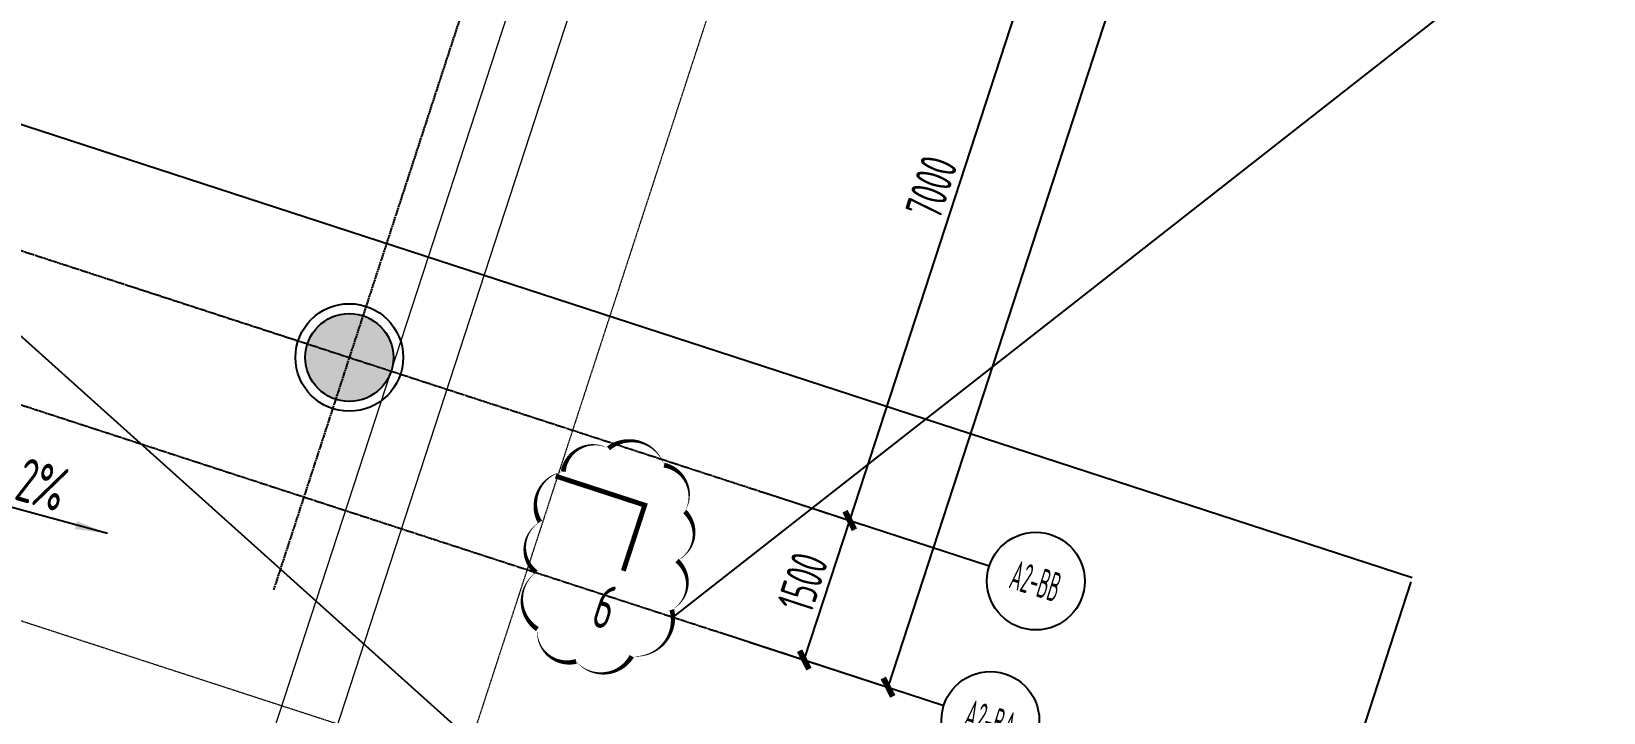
# Model space of a CAD drawing. Header units: millimetres. Extents: x 11639278 to 23698211, y -13072636 to -5537337.
# Drawn here: x 11862744 to 11878810, y -6363823 to -6356857 of the extents above; entities that cross this region are included whole.
import ezdxf
from ezdxf.enums import TextEntityAlignment as Align

# ---------------------------------------------------------------- set-up
doc = ezdxf.new("R2010")
doc.units = ezdxf.units.MM
doc.header["$LTSCALE"] = 10
for name, pattern in [('A2-RG-AXIS$0$CENTER', [2, 1.25, -0.25, 0.25, -0.25]), ('A2-RG-AXIS$0$DOTE', [2.4200000000000004, 2, -0.2, 0.02, -0.2]), ('A2-RI-F1$0$Overhead 1_16_', [2.5796875, 1.5875, -0.9921875])]:
    doc.linetypes.add(name, pattern=pattern)
for name, color, linetype in [('A2-RB-F1$0$A-DIMS-100', 1, 'Continuous'), ('A2-RG-AXIS$0$A-AXIS', 1, 'Continuous'), ('A2-RG-AXIS$0$A-DIMS-100', 1, 'Continuous'), ('A2-RG-AXIS$0$A-GRID', 1, 'A2-RG-AXIS$0$CENTER'), ('A2-RG-AXIS$0$A-SYMB', 4, 'Continuous'), ('A2-RI-F1$0$$0$AUDIT_D_120618114340-341', 1, 'Continuous'), ('A2-RI-F1$0$A-SYMB', 4, 'Continuous'), ('A2-RI-F1$0$A-SYMB-AREA', 4, 'Continuous'), ('A2-RI-F1$0$A-SYMB-NAME', 4, 'Continuous'), ('A2-RS-F1$0$A-HATH-GRAY', 8, 'Continuous'), ('A2-RS-F1$0$A-WALL-CONC', 6, 'Continuous')]:
    doc.layers.add(name, color=color, linetype=linetype)
doc.layers.add('A2-RI-F1$0$A-DETL-LLIN', color=3, linetype='Continuous', lineweight=5)
doc.layers.add('A2-RI-F1$0$A-FLOR-OVHD', color=8, linetype='A2-RI-F1$0$Overhead 1_16_', lineweight=5)
doc.styles.add('A2-RB-F1$0$XD2008', font='hzs.shx', dxfattribs={"width": 0.7, "bigfont": 'hztxt.shx'})
doc.styles.add('A2-RG-AXIS$0$ECADI', font='hzs.shx', dxfattribs={"width": 0.7, "bigfont": 'hztxt.shx'})
doc.styles.add('A2-RG-AXIS$0$XD2008', font='hzs.shx', dxfattribs={"width": 0.7, "bigfont": 'hztxt.shx'})
doc.styles.add('A2-RI-F1$0$ECADI', font='hzs.shx', dxfattribs={"width": 0.7, "bigfont": 'hztxt.shx'})
doc.dimstyles.new('A2-RB-F1$0$XD100', dxfattribs={"dimscale": 100, "dimtxt": 3.5, "dimasz": 1.5, "dimexe": 1, "dimexo": 2, "dimgap": 0.5, "dimtad": 1, "dimdec": 0, "dimdsep": 46, "dimtxsty": 'A2-RB-F1$0$XD2008', "dimcen": 2.5, "dimclrt": 4, "dimaunit": 1, "dimadec": 0, "dimazin": 0, "dimtfac": 1, "dimtdec": 0, "dimtix": 1, "dimtmove": 1, "dimatfit": 3, "dimfxl": 0, "dimtolj": 1, "dimtzin": 0, "dimarcsym": 0})
doc.dimstyles.new('A2-RG-AXIS$0$XD150$0', dxfattribs={"dimscale": 150, "dimtxt": 2.5, "dimasz": 1, "dimexe": 1, "dimexo": 2, "dimgap": 0.5, "dimtad": 1, "dimdec": 0, "dimdsep": 46, "dimtxsty": 'A2-RG-AXIS$0$XD2008', "dimblk": 'A2-RG-AXIS$0$_ArchTick', "dimcen": 2.5, "dimclrt": 4, "dimaunit": 1, "dimadec": 0, "dimazin": 0, "dimtfac": 1, "dimtdec": 0, "dimtmove": 2, "dimatfit": 3, "dimfxl": 0, "dimtolj": 1, "dimtzin": 0, "dimarcsym": 0})

# ---------------------------------------------------------------- blocks, each defined once
blk = doc.blocks.new('A2-RS-F1')
at = {"layer": 'A2-RS-F1$0$A-HATH-GRAY', "ltscale": 3}
h = blk.add_hatch(color=256, dxfattribs=at)
h.paths.add_polyline_path([(11844906.56044131, -6323395.852905449), (11843860.74415023, -6323054.971699168), (11843581.84834276, -6323910.618104999), (11844627.6689347, -6324251.500808042)], flags=17)
h.paths.add_polyline_path([(11860882.5898023, -6343275.370514884), (11862023.51222221, -6343647.251429699), (11861713.61803408, -6344598.016532997), (11860572.69072614, -6344226.134024941)])
h.paths.add_polyline_path([(11865221.17885351, -6329964.444590925), (11866362.10127343, -6330336.325505741), (11866052.2070853, -6331287.090609038), (11864911.27977736, -6330915.208100983)])
h.paths.add_polyline_path([(11863051.86161758, -6336619.977228878), (11864192.7840375, -6336991.858143694), (11863882.88984937, -6337942.623246991), (11862741.96254143, -6337570.740738936)])
edge = h.paths.add_edge_path()
edge.add_arc((11859128.83743993, -6350592.16642234), 550, 0, 360)
edge = h.paths.add_edge_path()
edge.add_arc((11856959.37186344, -6357247.678415939), 449.9999999999999, 0, 360)
edge = h.paths.add_edge_path()
edge.add_arc((11853166.7036085, -6357589.156732996), 449.9999999999999, 0, 360)
edge = h.paths.add_edge_path()
edge.add_arc((11867805.91486336, -6323970.623460723), 449.9999999999999, 0, 360)
h.paths.add_polyline_path([(11846029.99933785, -6316399.528479998), (11847075.84511347, -6316740.419391603), (11846796.94051941, -6317596.107446883), (11845751.09034457, -6317255.215101362)])
h.paths.add_polyline_path([(11843860.72775313, -6323054.921841158), (11844906.57352876, -6323395.812752763), (11844627.6689347, -6324251.500808042), (11843581.81875985, -6323910.608462522)])
h.paths.add_polyline_path([(11855493.2232798, -6327056.795293259), (11855968.60851452, -6327211.743280065), (11855813.66053308, -6327687.128498312), (11855338.275293, -6327532.180527976)])
h.paths.add_polyline_path([(11855338.21658511, -6327532.233471887), (11855813.60104128, -6327687.183847262), (11855968.55141665, -6327211.799391082), (11855493.16696048, -6327056.849015715)])
h.paths.add_polyline_path([(11848985.40852566, -6347022.975376734), (11849460.79376037, -6347177.923363539), (11849305.84577894, -6347653.308581786), (11848830.46053885, -6347498.36061145)])
h.paths.add_polyline_path([(11848830.40183097, -6347498.413555361), (11849305.78628714, -6347653.363930736), (11849460.73666251, -6347177.979474556), (11848985.35220633, -6347023.029099189)])
h.paths.add_polyline_path([(11841691.45616842, -6329710.315202315), (11842737.30194404, -6330051.206113921), (11842458.39734998, -6330906.8941692), (11841412.54717514, -6330566.00182368)])
edge = h.paths.add_edge_path()
edge.add_arc((11835566.99318758, -6350274.793449772), 549.9999999999999, 0, 360)
h.paths.add_polyline_path([(11837073.9534731, -6343876.82250524), (11838119.79927668, -6344217.713331052), (11838398.70995235, -6343362.021309935), (11837352.86414876, -6343021.130484126)])
h.paths.add_polyline_path([(11839243.2587376, -6337221.44012183), (11840289.10454118, -6337562.33094764), (11840568.01521684, -6336706.638926526), (11839522.16941326, -6336365.748100712)])
h.paths.add_polyline_path([(11843581.83347457, -6323910.663720283), (11844627.67927816, -6324251.554546096), (11844906.58995382, -6323395.862524978), (11843860.74415023, -6323054.971699168)])
edge = h.paths.add_edge_path()
edge.add_arc((11839855.8415427, -6353250.403283347), 449.9999999999999, 0, 360)
edge = h.paths.add_edge_path()
edge.add_arc((11857822.77974516, -6320716.701391344), 449.9999999999999, 0, 360)
edge = h.paths.add_edge_path()
edge.add_arc((11856666.24705885, -6324264.857165155), 499.9999999999999, 0, 360)
h.paths.add_polyline_path([(11855338.28447194, -6327532.255599339), (11855813.66892812, -6327687.205974705), (11855968.61930349, -6327211.821518534), (11855493.23484731, -6327056.871143163)])
h.paths.add_polyline_path([(11848830.26628793, -6347498.36937545), (11849305.65074411, -6347653.319750817), (11849460.60111947, -6347177.935294642), (11848985.2166633, -6347022.98491927)])
edge = h.paths.add_edge_path()
edge.add_arc((11848133.05237684, -6350444.060172903), 499.9999999999999, 0, 360)
edge = h.paths.add_edge_path()
edge.add_arc((11846511.2155728, -6355419.854289883), 449.9999999999999, 0, 360)
edge = h.paths.add_edge_path()
edge.add_arc((11865992.17153436, -6360191.697866529), 449.9999999999999, 0, 360)
edge = h.paths.add_edge_path()
edge.add_arc((11868161.44334964, -6353536.304580524), 449.9999999999999, 0, 360)
edge = h.paths.add_edge_path()
edge.add_arc((11870330.71516493, -6346880.911294518), 449.9999999999999, 0, 360)
edge = h.paths.add_edge_path()
edge.add_arc((11872499.98698021, -6340225.518008512), 449.9999999999999, 0, 360)
edge = h.paths.add_edge_path()
edge.add_arc((11874669.2587955, -6333570.124722506), 449.9999999999999, 0, 360)
edge = h.paths.add_edge_path()
edge.add_arc((11876838.53061078, -6326914.7314365), 449.9999999999999, 0, 360)
at = {"layer": 'A2-RS-F1$0$A-WALL-CONC'}
blk.add_circle((11865992.17153436, -6360191.697866529), 449.9999999999999, dxfattribs=at)
blk = doc.blocks.new('A2-RI-F1$0$5erhfh')
at = {"layer": 'A2-RI-F1$0$A-SYMB-AREA', "style": 'A2-RI-F1$0$ECADI', "width": 0.7}
blk.add_attdef('340M2', text='', height=2.5, dxfattribs=at).set_placement((0, 1.25), align=Align.MIDDLE_LEFT)
at = {"layer": 'A2-RI-F1$0$A-SYMB-NAME', "style": 'A2-RI-F1$0$ECADI', "width": 0.7}
blk.add_attdef('CHINESENAME', (-12.29193252821193, 3.0875), '', height=4.5, dxfattribs=at)
blk = doc.blocks.new('A2-RI-F1')
blk.add_circle((11865992.17371032, -6360191.587314), 550)
at = {"layer": 'A2-RI-F1$0$$0$AUDIT_D_120618114340-341'}
blk.add_line((11863519.86763036, -6361990.659087118), (11862334.99612615, -6361670.079988711), dxfattribs=at)
at = {"layer": 'A2-RI-F1$0$$0$AUDIT_D_120618114340-341', "extrusion": (0, 0, -1)}
blk.add_solid([(-11863187.36106891, -6361946.321662141), (-11863208.83444217, -6361864.980485056), (-11863523.68192503, -6361991.602502586)], dxfattribs=at)
at = {"layer": 'A2-RI-F1$0$A-DETL-LLIN'}
for p, q in [((11864898.49600731, -6366934.61637228), (11879262.36484851, -6322866.57918079)), ((11864513.97514536, -6366178.214556622), (11878505.9630335, -6323251.100040734))]:
    blk.add_line(p, q, dxfattribs=at)
at = {"layer": 'A2-RI-F1$0$A-FLOR-OVHD', "ltscale": 0.3}
blk.add_lwpolyline([(11832501.66685732, -6353064.161687121), (11845078.68183555, -6314477.484675723), (11879355.09688378, -6325647.469602646), (11871959.46383702, -6348337.897336116), (11872377.504388, -6348345.5697482), (11867157.72310665, -6364360.022661255), (11832494.41656819, -6353061.798514075)], dxfattribs=at)
at = {"layer": 'A2-RI-F1$0$A-SYMB', "const_width": 50}
blk.add_lwpolyline([(11868101.23513959, -6361404.908088708), (11869011.31754791, -6361701.543192496), (11868792.34066652, -6362373.368627271)], dxfattribs=at)
at = {"layer": 'Defpoints', "color": 3, "linetype": 'Continuous'}
for p, q in [((11876854.97169655, -6362444.349408454), (11823602.24585224, -6345087.054547861)), ((11876841.33673631, -6362486.183459865), (11875965.5925534, -6365172.99412115))]:
    blk.add_line(p, q, dxfattribs=at)
at = {"layer": 'Defpoints', "color": 3}
blk.add_line((11861748.5, -6359177.5), (11872918.5, -6369209.5), dxfattribs=at)
blk.add_lwpolyline([(11879022.79025246, -6333211.357614069), (11905686, -6334314), (11869299.47946093, -6362847.244677535)], dxfattribs=at)
blk.add_lwpolyline([(11868640.63471783, -6361120.905550399, 0, 50, 0.52056705), (11868178.12290936, -6361358.616454344, 0, 50, 0.52056705), (11868178.12290936, -6361358.616454344, 0, 50, 0.52056705), (11867940.26154657, -6361873.655256087, 0, 50, 0.52056705), (11867940.26154657, -6361873.655256088, 0, 50, 0.52056705), (11867900.62230975, -6362388.694057825, 0, 50, 0.52056705), (11867900.62230975, -6362388.694057825, 0, 50, 0.52056705), (11867913.83322686, -6362969.764162933, 0, 50, 0.52056705), (11867913.83322686, -6362969.764162933, 0, 50, 0.52056705), (11868310.27099334, -6363299.917699478, 0, 50, 0.52056705), (11868310.27099334, -6363299.917699478, 0, 50, 0.52056705), (11868878.49608062, -6363247.095041017, 0, 50, 0.52056705), (11868878.49608062, -6363247.095041018, 0, 50, 0.52056705), (11869288.15124968, -6362771.673233123, 0, 50, 0.52056705), (11869288.15124968, -6362771.673233123, 0, 50, 0.52056705), (11869341.00788909, -6362269.840095998, 0, 50, 0.52056705), (11869341.00788909, -6362269.840095998, 0, 50, 0.52056705), (11869420.29284819, -6361768.006958873, 0, 50, 0.52056705), (11869420.29284819, -6361768.006958873, 0, 50, 0.52056705), (11869208.8598051, -6361292.585150978, 0, 50, 0.52056705), (11869208.8598051, -6361292.585150978, 0, 50, 0.52056705), (11868640.63471783, -6361120.905550398, 0, 0, 0)], format="xyseb", dxfattribs=at)
blk.add_blockref('A2-RS-F1', (0, 0))
ref = blk.add_blockref('A2-RI-F1$0$5erhfh', (11862972.25273474, -6362124.916598805), dxfattribs=dict(xscale=99.99999999855896, yscale=99.99999999855896, zscale=99.99999999855896, rotation=343.9141804467033))
ref.add_attrib('CHINESENAME', '2%%%', (11862555.08786873, -6361640.091529921), dxfattribs={"layer": 'A2-RI-F1$0$A-SYMB-NAME', "height": 449.9999999999999, "rotation": 343.9141803804515, "style": 'A2-RI-F1$0$ECADI', "width": 0.7})
ref = blk.add_blockref('A2-RI-F1$0$5erhfh', (11869518.66147969, -6363599.413003028), dxfattribs=dict(xscale=100.0000000002661, yscale=100.0000000002661, zscale=100.0000000002661, rotation=341.9467459264774))
ref.add_attrib('CHINESENAME', '6', (11868445.66465981, -6362924.935101361), dxfattribs={"layer": 'A2-RI-F1$0$A-SYMB-NAME', "height": 449.9999999999999, "rotation": 341.9467459342023, "style": 'A2-RI-F1$0$ECADI', "width": 0.7})
blk = doc.blocks.new('A2-RG-AXIS$0$_ArchTick')
at = {"color": 0, "linetype": 'ByBlock', "const_width": 0.4}
blk.add_lwpolyline([(-0.5, -0.5), (0.5, 0.5)], dxfattribs=at)
blk = doc.blocks.new('*D806')
at = {"layer": 'A2-RG-AXIS$0$A-DIMS-100', "color": 0, "lineweight": -2, "transparency": 16777216}
for p, q in [((11870536.07370431, -6361672.634730114), (11871249.15287054, -6361905.057111335)), ((11870641.69339981, -6363284.728402755), (11871106.53729852, -6361858.572720233)), ((11870071.2298056, -6363098.790412636), (11870784.30897183, -6363331.212793857))]:
    blk.add_line(p, q, dxfattribs=at)
at = {"layer": 'Defpoints', "color": 0, "transparency": 16777216}
for p in [(11870250.84256026, -6361579.665947912), (11871106.53729852, -6361858.572720233), (11869785.99866155, -6363005.821630433)]:
    blk.add_point(p, dxfattribs=at)
at = {"layer": 'A2-RG-AXIS$0$A-DIMS-100', "color": 0, "lineweight": -2, "transparency": 16777216, "xscale": 150, "yscale": 150, "zscale": 150}
for p, rotation in [((11871106.53729852, -6361858.572720233), 71.94704049333389), ((11870641.69339981, -6363284.728402755), 251.9470404933339)]:
    blk.add_blockref('A2-RG-AXIS$0$_ArchTick', p, dxfattribs=dict(at, rotation=rotation))
at = {"layer": 'A2-RG-AXIS$0$A-DIMS-100', "color": 4, "transparency": 16777216, "insert": (11870624.53809812, -6362490.302877067), "char_height": 375, "attachment_point": 5, "rotation": 71.94704049333389, "style": 'A2-RG-AXIS$0$XD2008'}
blk.add_mtext('\\A1;1500', dxfattribs=at)
blk = doc.blocks.new('*D807')
at = {"layer": 'A2-RG-AXIS$0$A-DIMS-100', "color": 0, "lineweight": -2, "transparency": 16777216}
for p, q in [((11872705.35174968, -6355017.225956218), (11873418.42961007, -6355249.647910954)), ((11871106.53729957, -6361858.572717436), (11873275.81403799, -6355203.163520008)), ((11870536.07501125, -6361672.635153647), (11871249.15287164, -6361905.057108382))]:
    blk.add_line(p, q, dxfattribs=at)
at = {"layer": 'Defpoints', "color": 0, "transparency": 16777216}
for p in [(11872420.12060552, -6354924.257174326), (11873275.81403799, -6355203.163520008), (11870250.8438671, -6361579.666371754)]:
    blk.add_point(p, dxfattribs=at)
at = {"layer": 'A2-RG-AXIS$0$A-DIMS-100', "color": 0, "lineweight": -2, "transparency": 16777216, "xscale": 150, "yscale": 150, "zscale": 150}
for p, rotation in [((11873275.81403799, -6355203.163520008), 71.94704055555546), ((11871106.53729957, -6361858.572717436), 251.9470405555555)]:
    blk.add_blockref('A2-RG-AXIS$0$_ArchTick', p, dxfattribs=dict(at, rotation=rotation))
at = {"layer": 'A2-RG-AXIS$0$A-DIMS-100', "color": 4, "transparency": 16777216, "insert": (11871941.59841765, -6358449.520434568), "char_height": 375, "attachment_point": 5, "rotation": 71.94704055555546, "style": 'A2-RG-AXIS$0$XD2008'}
blk.add_mtext('\\A1;7000', dxfattribs=at)
blk = doc.blocks.new('*D812')
at = {"layer": 'A2-RG-AXIS$0$A-DIMS-100', "color": 0, "lineweight": -2, "transparency": 16777216}
for p, q in [((11881382.47481131, -6328395.535308335), (11882951.24741189, -6328906.864034997)), ((11871497.38682192, -6363563.634785769), (11882808.63183982, -6328860.379644051)), ((11870071.2297934, -6363098.790450053), (11871640.00239399, -6363610.119176715))]:
    blk.add_line(p, q, dxfattribs=at)
at = {"layer": 'Defpoints', "color": 0, "transparency": 16777216}
for p in [(11881097.24366716, -6328302.566526443), (11882808.63183982, -6328860.379644051), (11869785.99864925, -6363005.821668161)]:
    blk.add_point(p, dxfattribs=at)
at = {"layer": 'A2-RG-AXIS$0$A-DIMS-100', "color": 0, "lineweight": -2, "transparency": 16777216, "xscale": 150, "yscale": 150, "zscale": 150}
for p, rotation in [((11882808.63183982, -6328860.379644051), 71.94704055555823), ((11871497.38682192, -6363563.634785769), 251.9470405555582)]:
    blk.add_blockref('A2-RG-AXIS$0$_ArchTick', p, dxfattribs=dict(at, rotation=rotation))
at = {"layer": 'A2-RG-AXIS$0$A-DIMS-100', "color": 4, "transparency": 16777216, "insert": (11876903.43207974, -6346130.659530753), "char_height": 375, "attachment_point": 5, "rotation": 71.94704055555823, "style": 'A2-RG-AXIS$0$XD2008'}
blk.add_mtext('\\A1;36500', dxfattribs=at)
blk = doc.blocks.new('A2-RG-AXIS$0$ECADI-TAG-GRID')
at = {"color": 13}
blk.add_circle((0, 0), 5, dxfattribs=at)
at = {"style": 'A2-RG-AXIS$0$ECADI', "width": 0.7}
blk.add_attdef('GRID', text='', height=5, dxfattribs=at).set_placement((0, 0), align=Align.MIDDLE)
blk = doc.blocks.new('A2-RB-F1$0$_ArchTick')
at = {"color": 0, "linetype": 'ByBlock', "const_width": 0.4}
blk.add_lwpolyline([(-0.5, -0.5), (0.5, 0.5)], dxfattribs=at)
blk = doc.blocks.new('*D917')
at = {"layer": 'A2-RB-F1$0$A-DIMS-100', "color": 0, "lineweight": -2, "transparency": 16777216}
blk.add_arc((11860039.88804083, -6358251.487989104), 2337.447789167337, 161.9470404933462, 180.3427990340082, dxfattribs=at)
at = {"layer": 'Defpoints', "color": 0, "transparency": 16777216}
for p in [(11832344.96074255, -6349224.550651412), (11857752.85152669, -6357768.656600256), (11857118.11784906, -6358268.969066399), (11858257.80745464, -6358262.150254248), (11870305.65187283, -6361597.530599615)]:
    blk.add_point(p, dxfattribs=at)
at = {"layer": 'A2-RB-F1$0$A-DIMS-100', "color": 0, "lineweight": -2, "transparency": 16777216, "xscale": 100, "yscale": 100, "zscale": 100}
for p, rotation in [((11857817.51168396, -6357527.122407705), 71.94704049334622), ((11857702.48208712, -6358265.472789914), 270.3427990340081)]:
    blk.add_blockref('A2-RB-F1$0$_ArchTick', p, dxfattribs=dict(at, rotation=rotation))
at = {"layer": 'A2-RB-F1$0$A-DIMS-100', "color": 4, "transparency": 16777216, "insert": (11857475.04641062, -6357851.904396016), "char_height": 350, "attachment_point": 5, "rotation": 81.14491976367611, "style": 'A2-RB-F1$0$XD2008'}
blk.add_mtext('\\A1;18°23\'45"', dxfattribs=at)
blk = doc.blocks.new('A2-RG-AXIS')
at = {"layer": 'A2-RG-AXIS$0$A-AXIS'}
for p, q in [((11870250.84267824, -6361579.665984253), (11872532.69299373, -6362323.416708423)), ((11869785.99864925, -6363005.821668161), (11872067.84908365, -6363749.572431084))]:
    blk.add_line(p, q, dxfattribs=at)
at = {"layer": 'A2-RG-AXIS$0$A-GRID', "linetype": 'A2-RG-AXIS$0$DOTE'}
for p, q in [((11878378.07715797, -6322191.250791802), (11865217.4337792, -6362568.513488524)), ((11832290.15142998, -6349206.685999709), (11870250.84256026, -6361579.665947913)), ((11831825.30751897, -6350632.841719958), (11869785.99864925, -6363005.821668161))]:
    blk.add_line(p, q, dxfattribs=at)
at = {"layer": 'A2-RG-AXIS$0$A-SYMB'}
ref = blk.add_blockref('A2-RG-AXIS$0$ECADI-TAG-GRID', (11873008.07822844, -6362478.36469523), dxfattribs=dict(at, xscale=100.0000000000341, yscale=100.0000000000341, zscale=100.0000000000341, rotation=342.7200000000827))
ref.add_attrib('GRID', 'A2-BB', dxfattribs={"layer": '0', "extrusion": (0, 0, -1), "height": 300, "rotation": 17.27999999377483, "style": 'A2-RG-AXIS$0$ECADI', "text_generation_flag": 2, "width": 0.5}).set_placement((-11873008.07822844, -6362478.36469523), align=Align.MIDDLE)
ref = blk.add_blockref('A2-RG-AXIS$0$ECADI-TAG-GRID', (11872543.23436349, -6363904.520279429), dxfattribs=dict(at, xscale=100.0000000000341, yscale=100.0000000000341, zscale=100.0000000000341, rotation=342.7200000000827))
ref.add_attrib('GRID', 'A2-BA', dxfattribs={"layer": '0', "extrusion": (0, 0, -1), "height": 300, "rotation": 17.27999999377483, "style": 'A2-RG-AXIS$0$ECADI', "text_generation_flag": 2, "width": 0.5}).set_placement((-11872543.23436349, -6363904.520279429), align=Align.MIDDLE)
at = {"layer": 'A2-RG-AXIS$0$A-DIMS-100'}
for p1, p2, distance, picture, middle in [((11869785.99864925, -6363005.821668161), (11881097.24366716, -6328302.566526443), -1800.001375470765, '*D812', (11876903.43207974, -6346130.659530753)), ((11870250.8438671, -6361579.666371753), (11872420.12060552, -6354924.257174326), -900.0000000179184, '*D807', (11871941.59841765, -6358449.520434568)), ((11869785.99866155, -6363005.821630434), (11870250.84256026, -6361579.665947913), -900.001373738457, '*D806', (11870624.53809812, -6362490.302877067))]:
    dim = blk.add_aligned_dim(p1=p1, p2=p2, distance=distance, dimstyle='A2-RG-AXIS$0$XD150$0', dxfattribs=at)
    dim.commit()
    dim.dimension.update_dxf_attribs({"geometry": picture, "text_midpoint": middle})
blk = doc.blocks.new('A2-RB-F1')
at = {"layer": 'A2-RB-F1$0$A-DIMS-100'}
dim = blk.add_angular_dim_2l(base=(11857752.85152669, -6357768.656600256), line1=((11858257.80745464, -6358262.150254249), (11857118.11784906, -6358268.9690664)), line2=((11832344.96074255, -6349224.550651412), (11870305.65187283, -6361597.530599616)), dimstyle='A2-RB-F1$0$XD100', override={"dimasz": 1, "dimblk1": 'A2-RB-F1$0$_ArchTick', "dimblk2": 'A2-RB-F1$0$_ArchTick', "dimsah": 1, "dimadec": 4}, dxfattribs=at)
dim.commit()
dim.dimension.update_dxf_attribs({"geometry": '*D917', "text_midpoint": (11857475.04641062, -6357851.904396016)})

msp = doc.modelspace()

# ---------------------------------------------------------------- block references
for name in ['A2-RI-F1', 'A2-RB-F1', 'A2-RG-AXIS']:
    msp.add_blockref(name, (0, 0))

doc.saveas('drawing.dxf')
